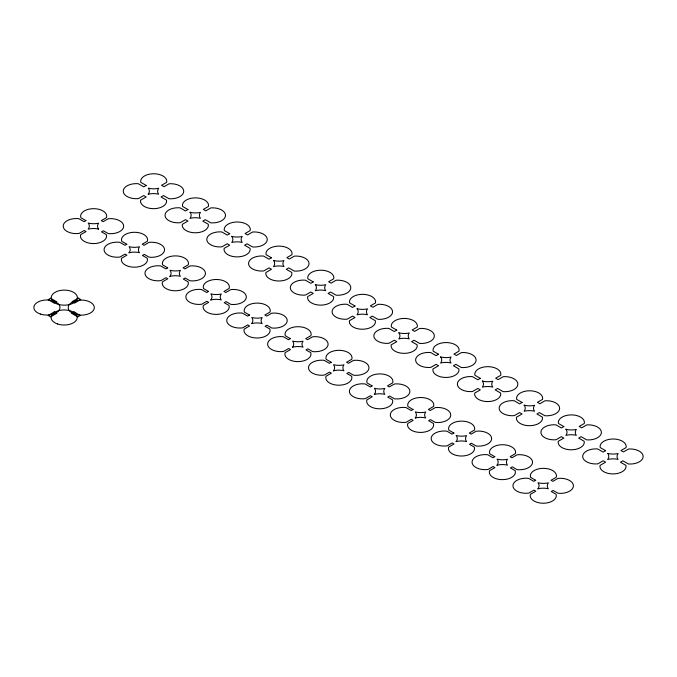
<?xml version="1.0" encoding="UTF-8"?>
<svg xmlns="http://www.w3.org/2000/svg" width="677" height="677" viewBox="0 0 677 677"><rect width="100%" height="100%" fill="white"/><g stroke="black" fill="none" stroke-linecap="round" stroke-linejoin="round"><path stroke-width="1.02" d="M146.19 185.447L143.736 186.86L138.303 183.721A13.049 7.532 0 0 0 123.256 191.202A13.049 7.532 0 0 0 138.413 198.606L143.727 195.543L146.181 196.956L140.63 200.164A13.049 7.532 0 0 0 153.594 208.668A13.049 7.532 0 0 0 166.5 200.13L161.041 196.973L163.495 195.56L168.988 198.733A13.049 7.532 0 0 0 183.729 191.295A13.049 7.532 0 0 0 169.098 183.78L164.012 186.717L161.558 185.303L166.635 182.367A13.049 7.532 0 0 0 153.755 173.761A13.049 7.532 0 0 0 140.791 182.333L146.19 185.447M85.92 220.626L84.075 221.692L78.896 218.705A13.049 7.532 0 0 0 63.198 226.135A13.049 7.532 0 0 0 79.074 233.438L84.202 230.476L86.047 231.542L80.681 234.64A13.049 7.532 0 0 0 93.528 243.576A13.049 7.532 0 0 0 106.323 234.614L101.542 231.856L103.386 230.789L108.21 233.573A13.049 7.532 0 0 0 123.663 226.16A13.049 7.532 0 0 0 108.193 218.764L103.141 221.675L101.296 220.609L106.475 217.622A13.049 7.532 0 0 0 93.578 208.668A13.049 7.532 0 0 0 80.868 217.706L85.92 220.626M126.811 244.236L124.966 245.302L119.778 242.307A13.049 7.532 0 0 0 104.08 249.737A13.049 7.532 0 0 0 119.956 257.04L125.084 254.078L126.929 255.144L121.572 258.242A13.049 7.532 0 0 0 134.418 267.187A13.049 7.532 0 0 0 147.205 258.216L142.432 255.457L144.277 254.391L149.101 257.184A13.049 7.532 0 0 0 164.553 249.771A13.049 7.532 0 0 0 149.075 242.366L144.032 245.286L142.187 244.219L147.358 241.232A13.049 7.532 0 0 0 134.469 232.279A13.049 7.532 0 0 0 121.75 241.317L126.811 244.236M187.952 209.557L185.498 210.97L180.065 207.839A13.049 7.532 0 0 0 165.027 215.32A13.049 7.532 0 0 0 180.175 222.725L185.49 219.653L187.944 221.066L182.392 224.273A13.049 7.532 0 0 0 195.365 232.786A13.049 7.532 0 0 0 208.271 224.239L202.812 221.091L205.258 219.67L210.75 222.843A13.049 7.532 0 0 0 225.492 215.404A13.049 7.532 0 0 0 210.869 207.89L205.774 210.826L203.328 209.413L208.406 206.485A13.049 7.532 0 0 0 195.518 197.87A13.049 7.532 0 0 0 182.553 206.443L187.952 209.557M50.623 298.244L48.169 299.657L54.329 303.211L56.775 301.79L50.623 298.244M54.312 311.885L48.16 315.44L50.614 316.853L56.766 313.307L54.312 311.885M78.304 298.1L72.151 301.646L74.605 303.068L80.758 299.513L78.304 298.1M74.089 311.911L71.635 313.324L77.787 316.878L80.241 315.465L74.089 311.911M167.693 267.838L165.848 268.904L160.669 265.917A13.049 7.532 0 0 0 144.971 273.347A13.049 7.532 0 0 0 160.847 280.65L165.975 277.688L167.82 278.755L162.455 281.852A13.049 7.532 0 0 0 175.301 290.788A13.049 7.532 0 0 0 188.096 281.827L183.315 279.068L185.16 278.002L189.983 280.786A13.049 7.532 0 0 0 205.436 273.373A13.049 7.532 0 0 0 189.966 265.976L184.914 268.887L183.069 267.821L188.248 264.834A13.049 7.532 0 0 0 175.351 255.881A13.049 7.532 0 0 0 162.641 264.919L167.693 267.838M229.715 233.675L227.269 235.088L221.828 231.949A13.049 7.532 0 0 0 206.79 239.43A13.049 7.532 0 0 0 221.946 246.834L227.26 243.762L229.706 245.184L224.155 248.383A13.049 7.532 0 0 0 237.128 256.896A13.049 7.532 0 0 0 250.033 248.349L244.575 245.201L247.029 243.788L252.521 246.953A13.049 7.532 0 0 0 267.254 239.514A13.049 7.532 0 0 0 252.631 232.008L247.545 234.944L245.091 233.523L250.168 230.595A13.049 7.532 0 0 0 237.28 221.988A13.049 7.532 0 0 0 224.324 230.561L229.715 233.675M208.584 291.44L206.739 292.506L201.551 289.519A13.049 7.532 0 0 0 185.853 296.949A13.049 7.532 0 0 0 201.729 304.252L206.857 301.29L208.702 302.357L203.345 305.454A13.049 7.532 0 0 0 216.191 314.399A13.049 7.532 0 0 0 228.978 305.429L224.197 302.67L226.05 301.603L230.874 304.388A13.049 7.532 0 0 0 246.326 296.975A13.049 7.532 0 0 0 230.849 289.578L225.805 292.498L223.96 291.432L229.131 288.444A13.049 7.532 0 0 0 216.242 279.483A13.049 7.532 0 0 0 203.523 288.529L208.584 291.44M271.485 257.785L269.031 259.198L263.598 256.067A13.049 7.532 0 0 0 248.561 263.548A13.049 7.532 0 0 0 263.708 270.944L269.023 267.88L271.477 269.294L265.926 272.501A13.049 7.532 0 0 0 278.899 281.006A13.049 7.532 0 0 0 291.795 272.467L286.346 269.319L288.791 267.897L294.283 271.071A13.049 7.532 0 0 0 309.025 263.632A13.049 7.532 0 0 0 294.402 256.118L289.307 259.054L286.862 257.641L291.931 254.713A13.049 7.532 0 0 0 279.051 246.098A13.049 7.532 0 0 0 266.086 254.67L271.485 257.785M249.466 315.05L247.621 316.117L242.442 313.121A13.049 7.532 0 0 0 226.744 320.56A13.049 7.532 0 0 0 242.62 327.863L247.748 324.901L249.593 325.967L244.228 329.064A13.049 7.532 0 0 0 257.074 338.001A13.049 7.532 0 0 0 269.861 329.03L265.088 326.28L266.933 325.214L271.756 327.998A13.049 7.532 0 0 0 287.209 320.585A13.049 7.532 0 0 0 271.739 313.189L266.687 316.1L264.842 315.033L270.021 312.046A13.049 7.532 0 0 0 257.125 303.093A13.049 7.532 0 0 0 244.414 312.131L249.466 315.05M313.248 281.894L310.802 283.316L305.361 280.176A13.049 7.532 0 0 0 290.323 287.657A13.049 7.532 0 0 0 305.471 295.062L310.785 291.99L313.239 293.403L307.688 296.611A13.049 7.532 0 0 0 320.661 305.124A13.049 7.532 0 0 0 333.566 296.577L328.108 293.429L330.562 292.015L336.046 295.18A13.049 7.532 0 0 0 350.788 287.742A13.049 7.532 0 0 0 336.164 280.227L331.078 283.172L328.624 281.75L333.702 278.822A13.049 7.532 0 0 0 320.813 270.208A13.049 7.532 0 0 0 307.857 278.78L313.248 281.894M290.357 338.652L288.512 339.719L283.325 336.731A13.049 7.532 0 0 0 267.627 344.161A13.049 7.532 0 0 0 283.502 351.465L288.63 348.503L290.475 349.569L285.119 352.666A13.049 7.532 0 0 0 297.965 361.611A13.049 7.532 0 0 0 310.751 352.641L305.97 349.882L307.823 348.816L312.647 351.6A13.049 7.532 0 0 0 328.1 344.187A13.049 7.532 0 0 0 312.622 336.791L307.578 339.71L305.733 338.644L310.904 335.657A13.049 7.532 0 0 0 298.015 326.695A13.049 7.532 0 0 0 285.296 335.741L290.357 338.652M355.019 306.012L352.565 307.426L347.123 304.286A13.049 7.532 0 0 0 332.085 311.767A13.049 7.532 0 0 0 347.242 319.172L352.556 316.108L355.002 317.521L349.459 320.729A13.049 7.532 0 0 0 362.423 329.234A13.049 7.532 0 0 0 375.329 320.695L369.87 317.538L372.325 316.125L377.817 319.299A13.049 7.532 0 0 0 392.558 311.86A13.049 7.532 0 0 0 377.927 304.345L372.841 307.282L370.387 305.869L375.464 302.932A13.049 7.532 0 0 0 362.576 294.326A13.049 7.532 0 0 0 349.62 302.898L355.019 306.012M331.239 362.263L329.394 363.329L324.215 360.333A13.049 7.532 0 0 0 308.517 367.763A13.049 7.532 0 0 0 324.393 375.075L329.521 372.113L331.366 373.171L326.001 376.268A13.049 7.532 0 0 0 338.847 385.213A13.049 7.532 0 0 0 351.634 376.243L346.861 373.492L348.706 372.426L353.529 375.21A13.049 7.532 0 0 0 368.982 367.797A13.049 7.532 0 0 0 353.512 360.392L348.46 363.312L346.616 362.246L351.795 359.259A13.049 7.532 0 0 0 338.898 350.305A13.049 7.532 0 0 0 326.187 359.343L331.239 362.263M396.781 330.122L394.327 331.544L388.894 328.404A13.049 7.532 0 0 0 373.856 335.885A13.049 7.532 0 0 0 389.004 343.29L394.319 340.218L396.773 341.631L391.221 344.838A13.049 7.532 0 0 0 404.194 353.352A13.049 7.532 0 0 0 417.1 344.805L411.641 341.657L414.087 340.243L419.579 343.408A13.049 7.532 0 0 0 434.321 335.97A13.049 7.532 0 0 0 419.698 328.455L414.603 331.392L412.158 329.978L417.227 327.05A13.049 7.532 0 0 0 404.347 318.435A13.049 7.532 0 0 0 391.382 327.008L396.781 330.122M372.13 385.865L370.285 386.931L365.098 383.944A13.049 7.532 0 0 0 349.4 391.374A13.049 7.532 0 0 0 365.275 398.677L370.404 395.715L372.248 396.781L366.892 399.879A13.049 7.532 0 0 0 379.738 408.815A13.049 7.532 0 0 0 392.525 399.853L387.743 397.094L389.597 396.028L394.42 398.812A13.049 7.532 0 0 0 409.873 391.399A13.049 7.532 0 0 0 394.395 384.003L389.351 386.914L387.506 385.856L392.677 382.86A13.049 7.532 0 0 0 379.789 373.907A13.049 7.532 0 0 0 367.069 382.945L372.13 385.865M438.544 354.24L436.098 355.653L430.657 352.514A13.049 7.532 0 0 0 415.619 359.995A13.049 7.532 0 0 0 430.775 367.399L436.081 364.328L438.535 365.749L432.984 368.957A13.049 7.532 0 0 0 445.957 377.461A13.049 7.532 0 0 0 458.862 368.923L453.404 365.766L455.858 364.353L461.35 367.518A13.049 7.532 0 0 0 476.083 360.079A13.049 7.532 0 0 0 461.46 352.573L456.374 355.51L453.92 354.096L458.998 351.16A13.049 7.532 0 0 0 446.109 342.554A13.049 7.532 0 0 0 433.153 351.126L438.544 354.24M413.012 409.475L411.167 410.541L405.988 407.546A13.049 7.532 0 0 0 390.29 414.976A13.049 7.532 0 0 0 406.166 422.279L411.294 419.317L413.139 420.383L407.774 423.48A13.049 7.532 0 0 0 420.62 432.425A13.049 7.532 0 0 0 433.407 423.455L428.634 420.696L430.479 419.63L435.303 422.423A13.049 7.532 0 0 0 450.755 415.009A13.049 7.532 0 0 0 435.286 407.605L430.233 410.524L428.389 409.458L433.568 406.471A13.049 7.532 0 0 0 420.671 397.517A13.049 7.532 0 0 0 407.96 406.555L413.012 409.475M480.315 378.35L477.86 379.763L472.428 376.632A13.049 7.532 0 0 0 457.39 384.113A13.049 7.532 0 0 0 472.538 391.518L477.852 388.446L480.306 389.859L474.755 393.066A13.049 7.532 0 0 0 487.728 401.571A13.049 7.532 0 0 0 500.625 393.032L495.175 389.884L497.62 388.463L503.113 391.636A13.049 7.532 0 0 0 517.854 384.197A13.049 7.532 0 0 0 503.223 376.683L498.137 379.619L495.682 378.206L500.76 375.278A13.049 7.532 0 0 0 487.88 366.663A13.049 7.532 0 0 0 474.916 375.236L480.315 378.35M453.903 433.077L452.058 434.143L446.871 431.156A13.049 7.532 0 0 0 431.173 438.586A13.049 7.532 0 0 0 447.048 445.889L452.177 442.927L454.022 443.994L448.665 447.091A13.049 7.532 0 0 0 461.511 456.027A13.049 7.532 0 0 0 474.298 447.065L469.516 444.307L471.37 443.24L476.193 446.025A13.049 7.532 0 0 0 491.646 438.611A13.049 7.532 0 0 0 476.168 431.215L471.124 434.126L469.279 433.06L474.45 430.073A13.049 7.532 0 0 0 461.562 421.119A13.049 7.532 0 0 0 448.843 430.157L453.903 433.077M522.077 402.46L519.631 403.881L514.19 400.742A13.049 7.532 0 0 0 499.152 408.223A13.049 7.532 0 0 0 514.3 415.627L519.614 412.555L522.069 413.977L516.517 417.176A13.049 7.532 0 0 0 529.49 425.689A13.049 7.532 0 0 0 542.395 417.142L536.937 413.994L539.391 412.581L544.875 415.746A13.049 7.532 0 0 0 559.617 408.307A13.049 7.532 0 0 0 544.993 400.792L539.907 403.737L537.453 402.316L542.531 399.388A13.049 7.532 0 0 0 529.642 390.781A13.049 7.532 0 0 0 516.686 399.354L522.077 402.46M494.785 456.687L492.941 457.745L487.762 454.758A13.049 7.532 0 0 0 472.064 462.188A13.049 7.532 0 0 0 487.939 469.491L493.068 466.529L494.912 467.595L489.547 470.693A13.049 7.532 0 0 0 502.393 479.638A13.049 7.532 0 0 0 515.18 470.667L510.407 467.909L512.252 466.842L517.076 469.626A13.049 7.532 0 0 0 532.528 462.222A13.049 7.532 0 0 0 517.059 454.817L512.007 457.737L510.162 456.67L515.341 453.683A13.049 7.532 0 0 0 502.444 444.721A13.049 7.532 0 0 0 489.733 453.768L494.785 456.687M563.848 426.578L561.394 427.991L555.952 424.86A13.049 7.532 0 0 0 540.915 432.332A13.049 7.532 0 0 0 556.071 439.737L561.385 436.673L563.831 438.087L558.28 441.294A13.049 7.532 0 0 0 571.253 449.799A13.049 7.532 0 0 0 584.158 441.26L578.7 438.112L581.154 436.69L586.646 439.864A13.049 7.532 0 0 0 601.388 432.425A13.049 7.532 0 0 0 586.756 424.911L581.67 427.847L579.216 426.434L584.293 423.497A13.049 7.532 0 0 0 571.405 414.891A13.049 7.532 0 0 0 558.449 423.463L563.848 426.578M535.676 480.289L533.831 481.355L528.644 478.36A13.049 7.532 0 0 0 512.946 485.798A13.049 7.532 0 0 0 528.822 493.101L533.95 490.14L535.795 491.206L530.438 494.303A13.049 7.532 0 0 0 543.276 503.239A13.049 7.532 0 0 0 556.071 494.278L551.29 491.519L553.134 490.453L557.966 493.237A13.049 7.532 0 0 0 573.419 485.824A13.049 7.532 0 0 0 557.941 478.427L552.897 481.339L551.044 480.272L556.223 477.285A13.049 7.532 0 0 0 543.335 468.332A13.049 7.532 0 0 0 530.616 477.37L535.676 480.289M605.61 450.687L603.156 452.109L597.723 448.969A13.049 7.532 0 0 0 582.685 456.45A13.049 7.532 0 0 0 597.833 463.855L603.148 460.783L605.602 462.196L600.05 465.404A13.049 7.532 0 0 0 613.023 473.917A13.049 7.532 0 0 0 625.929 465.37L620.471 462.222L622.916 460.809L628.408 463.973A13.049 7.532 0 0 0 643.15 456.535A13.049 7.532 0 0 0 628.527 449.02L623.432 451.957L620.987 450.543L626.056 447.615A13.049 7.532 0 0 0 613.176 439.001A13.049 7.532 0 0 0 600.211 447.573L605.61 450.687M57.63 324.012A13.049 7.532 0 0 0 77.212 317.479A13.049 7.532 0 0 0 57.63 310.955A13.049 7.532 0 0 0 57.63 324.012M40.375 314.043A13.049 7.532 0 0 0 59.957 307.519A13.049 7.532 0 0 0 40.375 300.994A13.049 7.532 0 0 0 40.375 314.043M74.741 314.136A13.049 7.532 0 0 0 94.315 307.603A13.049 7.532 0 0 0 74.741 301.079A13.049 7.532 0 0 0 74.741 314.136M56.995 303.88A13.049 7.532 0 0 0 77.33 298.185A13.049 7.532 0 0 0 58.603 290.865A13.049 7.532 0 0 0 56.995 303.88M98.597 229.105A13.049 7.532 0 0 0 88.154 229.173A13.049 7.532 0 0 0 88.196 223.046A13.049 7.532 0 0 0 98.639 223.165A13.049 7.532 0 0 0 98.597 229.105M148.212 194.265A13.049 7.532 0 0 0 148.263 188.138A13.049 7.532 0 0 0 158.706 188.257A13.049 7.532 0 0 0 158.655 194.197A13.049 7.532 0 0 0 148.212 194.265M190.025 212.248A13.049 7.532 0 0 0 200.468 212.375A13.049 7.532 0 0 0 200.426 218.307A13.049 7.532 0 0 0 189.983 218.375A13.049 7.532 0 0 0 190.025 212.248M231.788 236.366A13.049 7.532 0 0 0 242.231 236.485A13.049 7.532 0 0 0 242.188 242.425A13.049 7.532 0 0 0 231.746 242.493A13.049 7.532 0 0 0 231.788 236.366M273.559 260.476A13.049 7.532 0 0 0 284.002 260.594A13.049 7.532 0 0 0 283.951 266.535A13.049 7.532 0 0 0 273.508 266.603A13.049 7.532 0 0 0 273.559 260.476M315.321 284.594A13.049 7.532 0 0 0 325.764 284.712A13.049 7.532 0 0 0 325.722 290.645A13.049 7.532 0 0 0 315.279 290.712A13.049 7.532 0 0 0 315.321 284.594M357.084 308.704A13.049 7.532 0 0 0 367.535 308.822A13.049 7.532 0 0 0 367.484 314.763A13.049 7.532 0 0 0 357.041 314.83A13.049 7.532 0 0 0 357.084 308.704M398.855 332.822A13.049 7.532 0 0 0 409.297 332.94A13.049 7.532 0 0 0 409.255 338.872A13.049 7.532 0 0 0 398.812 338.94A13.049 7.532 0 0 0 398.855 332.822M440.617 356.931A13.049 7.532 0 0 0 451.06 357.05A13.049 7.532 0 0 0 451.017 362.99A13.049 7.532 0 0 0 440.575 363.058A13.049 7.532 0 0 0 440.617 356.931M482.388 381.041A13.049 7.532 0 0 0 492.831 381.168A13.049 7.532 0 0 0 492.78 387.1A13.049 7.532 0 0 0 482.337 387.168A13.049 7.532 0 0 0 482.388 381.041M524.15 405.159A13.049 7.532 0 0 0 534.593 405.278A13.049 7.532 0 0 0 534.551 411.218A13.049 7.532 0 0 0 524.108 411.277A13.049 7.532 0 0 0 524.15 405.159M565.913 429.269A13.049 7.532 0 0 0 576.355 429.387A13.049 7.532 0 0 0 576.313 435.328A13.049 7.532 0 0 0 565.87 435.396A13.049 7.532 0 0 0 565.913 429.269M607.684 453.387A13.049 7.532 0 0 0 618.126 453.505A13.049 7.532 0 0 0 618.076 459.438A13.049 7.532 0 0 0 607.633 459.505A13.049 7.532 0 0 0 607.684 453.387M129.036 252.775A13.049 7.532 0 0 0 129.079 246.656A13.049 7.532 0 0 0 139.53 246.775A13.049 7.532 0 0 0 139.479 252.707A13.049 7.532 0 0 0 129.036 252.775M169.927 276.385A13.049 7.532 0 0 0 169.969 270.258A13.049 7.532 0 0 0 180.412 270.377A13.049 7.532 0 0 0 180.37 276.318A13.049 7.532 0 0 0 169.927 276.385M210.809 299.987A13.049 7.532 0 0 0 210.852 293.869A13.049 7.532 0 0 0 221.294 293.987A13.049 7.532 0 0 0 221.252 299.919A13.049 7.532 0 0 0 210.809 299.987M251.7 323.598A13.049 7.532 0 0 0 251.742 317.471A13.049 7.532 0 0 0 262.185 317.589A13.049 7.532 0 0 0 262.143 323.53A13.049 7.532 0 0 0 251.7 323.598M292.582 347.199A13.049 7.532 0 0 0 292.625 341.073A13.049 7.532 0 0 0 303.068 341.2A13.049 7.532 0 0 0 303.025 347.132A13.049 7.532 0 0 0 292.582 347.199M333.473 370.81A13.049 7.532 0 0 0 333.516 364.683A13.049 7.532 0 0 0 343.958 364.801A13.049 7.532 0 0 0 343.916 370.742A13.049 7.532 0 0 0 333.473 370.81M374.356 394.412A13.049 7.532 0 0 0 374.398 388.285A13.049 7.532 0 0 0 384.841 388.412A13.049 7.532 0 0 0 384.798 394.344A13.049 7.532 0 0 0 374.356 394.412M415.246 418.014A13.049 7.532 0 0 0 415.289 411.895A13.049 7.532 0 0 0 425.731 412.014A13.049 7.532 0 0 0 425.689 417.946A13.049 7.532 0 0 0 415.246 418.014M456.129 441.624A13.049 7.532 0 0 0 456.171 435.497A13.049 7.532 0 0 0 466.614 435.616A13.049 7.532 0 0 0 466.571 441.556A13.049 7.532 0 0 0 456.129 441.624M497.011 465.226A13.049 7.532 0 0 0 497.062 459.108A13.049 7.532 0 0 0 507.505 459.226A13.049 7.532 0 0 0 507.462 465.158A13.049 7.532 0 0 0 497.011 465.226M537.902 488.836A13.049 7.532 0 0 0 537.944 482.709A13.049 7.532 0 0 0 548.387 482.828A13.049 7.532 0 0 0 548.345 488.769A13.049 7.532 0 0 0 537.902 488.836"/></g></svg>
